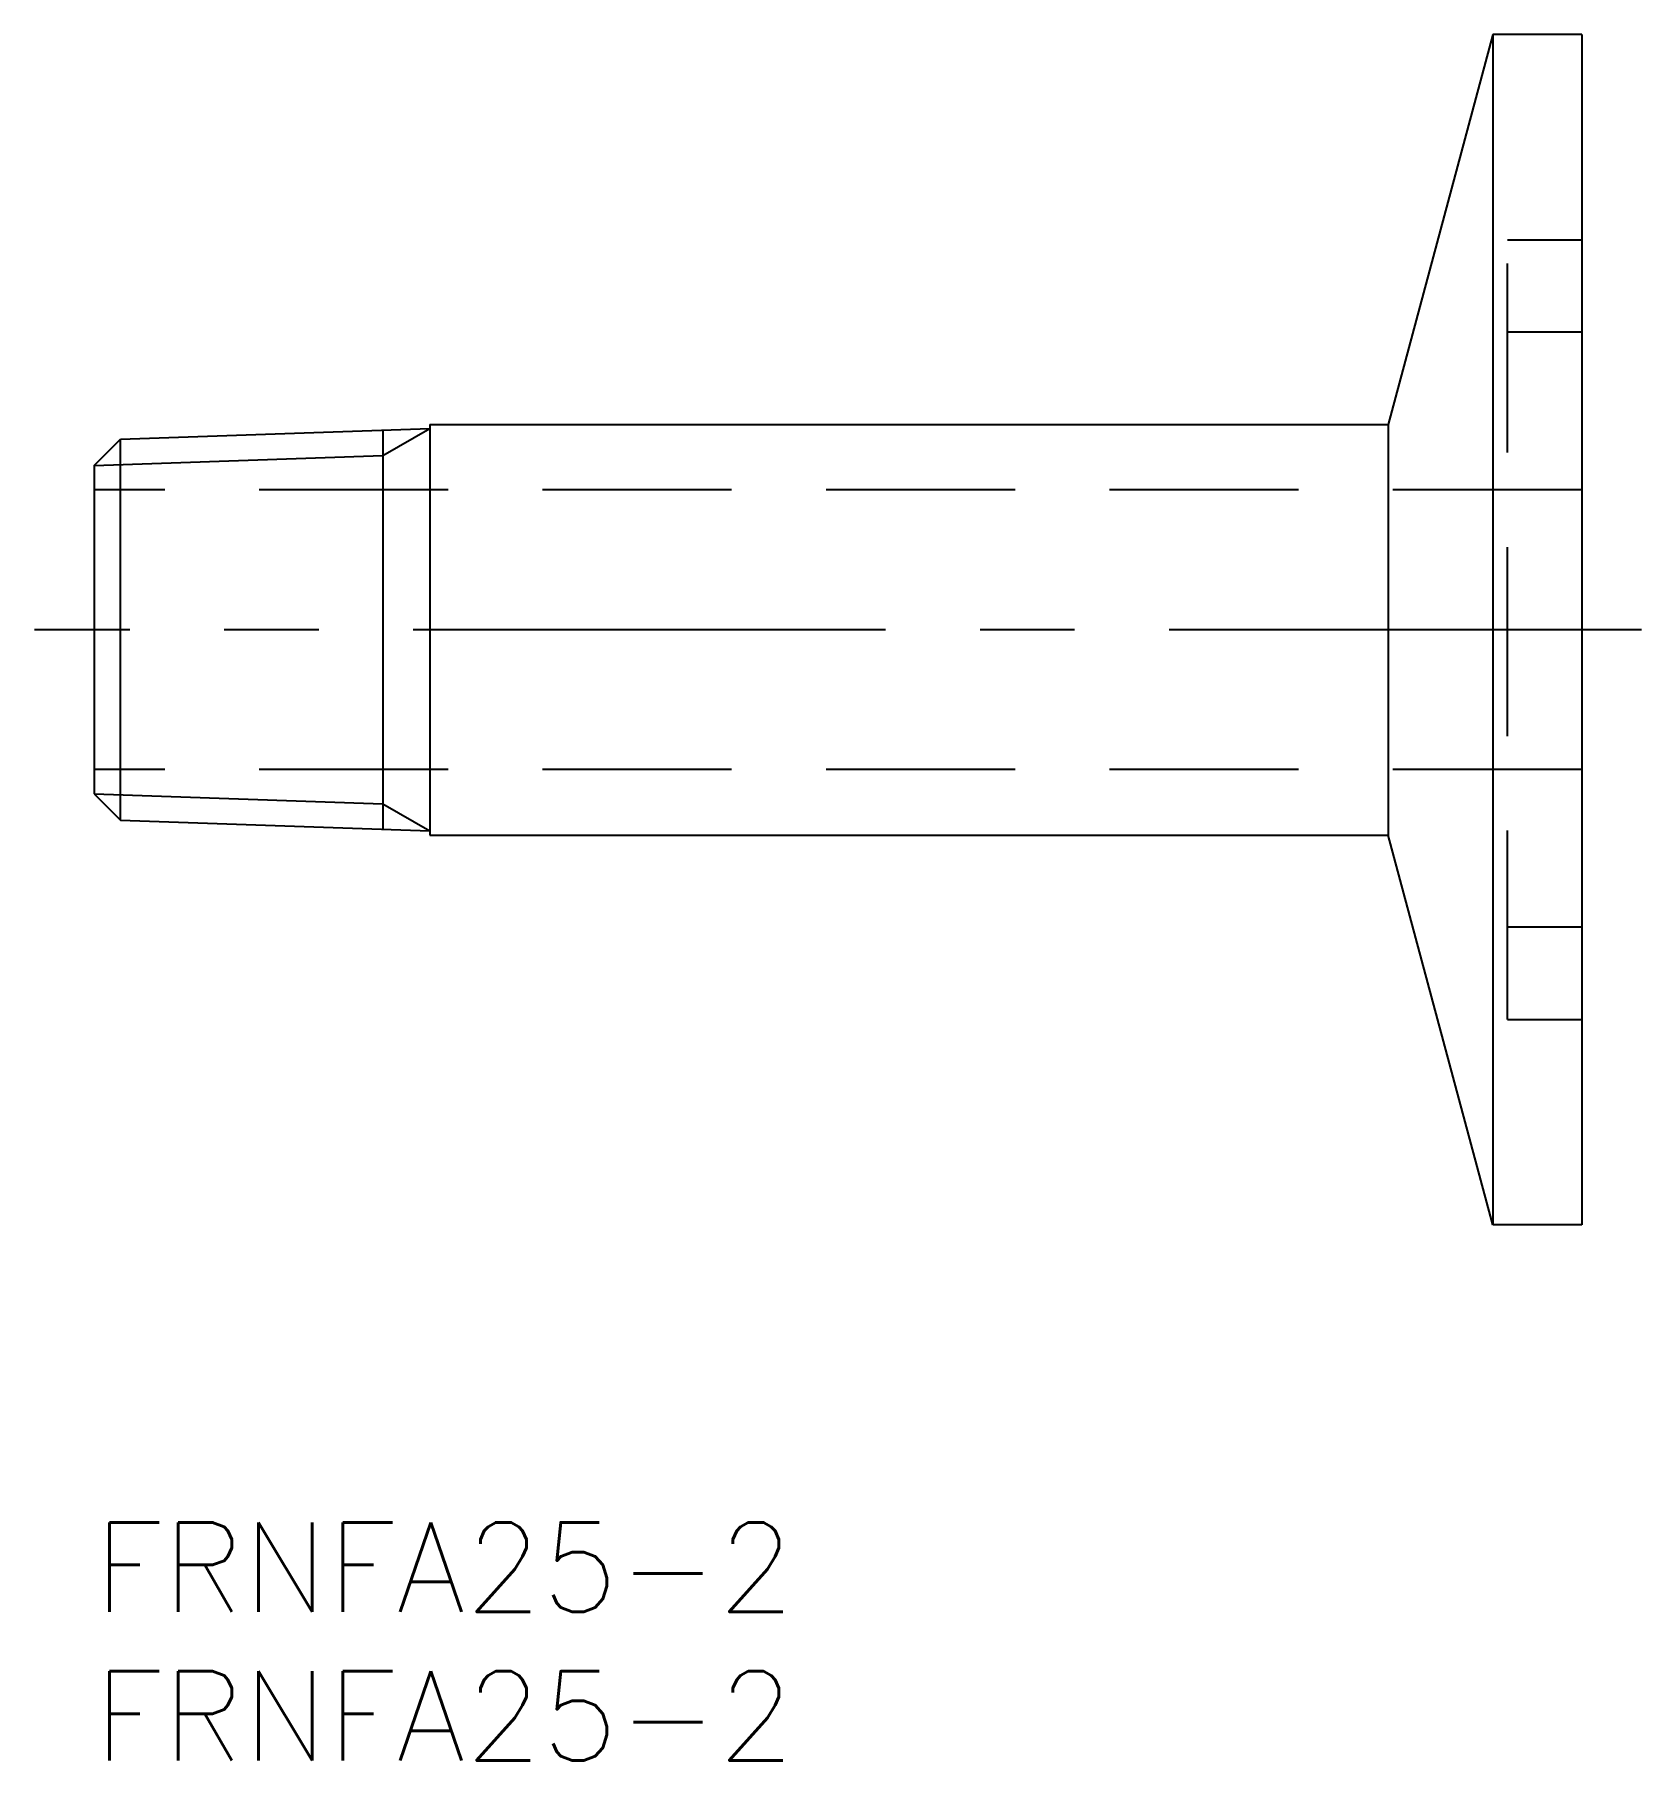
# Model space of a CAD drawing. Extents: x -2 to 52, y -8 to 50.
import ezdxf

# ---------------------------------------------------------------- set-up
doc = ezdxf.new("R2010")
doc.units = 0
doc.header["$LTSCALE"] = 0.5
doc.linetypes.add('CENTER', pattern=[50.8, 31.75, -6.35, 6.35, -6.35])
doc.linetypes.add('DASHED', pattern=[19.05, 12.7, -6.35])
for name, color, linetype in [('MSM_CENTER', 1, 'CENTER'), ('MSM_CONTINUOUS', 7, 'CONTINUOUS'), ('MSM_DASHED', 4, 'DASHED'), ('MSM_NARROW', 5, 'CONTINUOUS'), ('MSM_PART_NUMBER', 7, 'CONTINUOUS')]:
    doc.layers.add(name, color=color, linetype=linetype)
doc.styles.get("Standard").update_dxf_attribs({"font": 'txt.shx', "height": 3, "bigfont": 'bigfont.shx'})

# ---------------------------------------------------------------- blocks, each defined once
blk = doc.blocks.new('*U4')
at = {"layer": 'MSM_PART_NUMBER'}
blk.add_text('FRNFA25-2', height=3, dxfattribs=at).set_placement((0, -3))
blk = doc.blocks.new('*U5')
at = {"layer": 'MSM_PART_NUMBER'}
blk.add_text('FRNFA25-2', height=3, dxfattribs=at).set_placement((0, -8))

msp = doc.modelspace()

# ---------------------------------------------------------------- linework, layer by layer
at = {"layer": 'MSM_CENTER'}
msp.add_line((52, 30), (-2, 30), dxfattribs=at)
at = {"layer": 'MSM_CONTINUOUS'}
for p, q in [((47, 50), (43.49, 36.9)), ((50, 50), (47, 50)), ((47, 50), (47, 10)), ((50, 50), (50, 10)), ((0.887, 36.4), (11.288, 36.763)), ((9.71, 36.708), (9.71, 23.292)), ((11.288, 36.9), (43.49, 36.9)), ((11.288, 36.9), (11.288, 23.1)), ((43.49, 36.9), (43.49, 23.1)), ((0, 35.513), (0.887, 36.4)), ((0.887, 23.6), (0.887, 36.4)), ((0, 35.513), (0, 24.487)), ((0, 24.487), (0.887, 23.6)), ((0.887, 23.6), (11.288, 23.237)), ((11.288, 23.1), (43.49, 23.1)), ((47, 10), (43.49, 23.1)), ((50, 10), (47, 10))]:
    msp.add_line(p, q, dxfattribs=at)
at = {"layer": 'MSM_DASHED'}
for p, q in [((47.5, 43.1), (50, 43.1)), ((47.5, 16.9), (47.5, 43.1)), ((50, 40), (47.5, 40)), ((50, 34.7), (0, 34.7)), ((50, 25.3), (0, 25.3)), ((50, 20), (47.5, 20)), ((47.5, 16.9), (50, 16.9))]:
    msp.add_line(p, q, dxfattribs=at)
at = {"layer": 'MSM_NARROW'}
for p, q in [((9.71, 35.852), (11.288, 36.763)), ((0, 35.513), (9.71, 35.852)), ((0, 24.487), (9.71, 24.148)), ((9.71, 24.148), (11.288, 23.237))]:
    msp.add_line(p, q, dxfattribs=at)

# ---------------------------------------------------------------- block references
at = {"layer": 'MSM_CONTINUOUS'}
for name in ['*U4', '*U5']:
    msp.add_blockref(name, (0, 0), dxfattribs=at)

doc.saveas('drawing.dxf')
